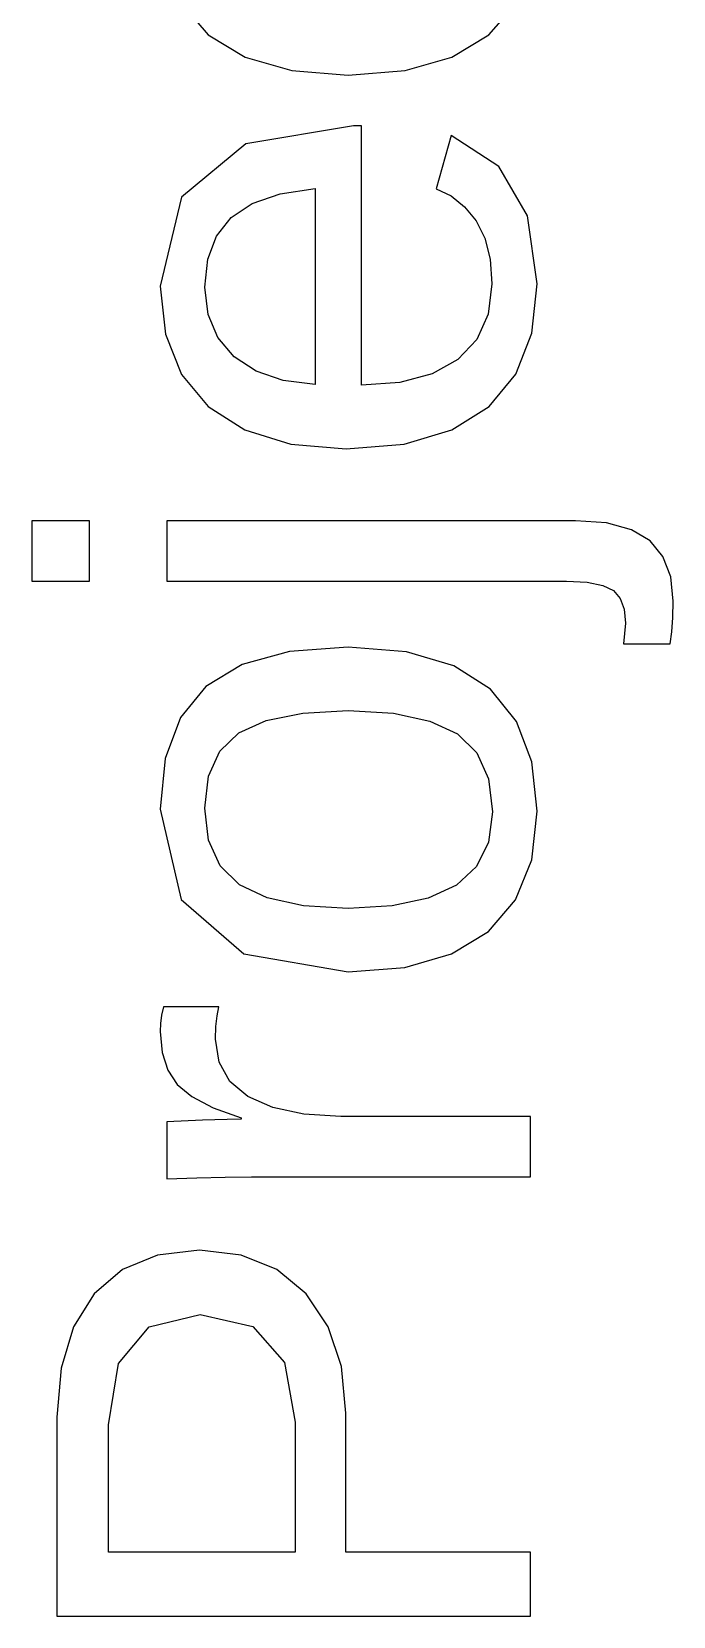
# Model space of a CAD drawing. Header units: metres. Extents: x -108.8 to -18, y -35.5 to 35.7.
# Drawn here: x -68.93 to -61.17, y -22.99 to -3.79 of the extents above; entities that cross this region are included whole.
import ezdxf

# ---------------------------------------------------------------- set-up
doc = ezdxf.new("R2010")
doc.units = ezdxf.units.M

msp = doc.modelspace()

# ---------------------------------------------------------------- linework, layer by layer
for p, q in [((-67.1205, -3.4583), (-66.7961, -3.83083)), ((-63.3988, -3.83287), (-63.0744, -3.46011)), ((-66.7961, -3.83083), (-66.3483, -4.10207)), ((-63.8474, -4.10297), (-63.3988, -3.83287)), ((-66.3483, -4.10207), (-65.7835, -4.2648)), ((-64.415, -4.26503), (-63.8474, -4.10297)), ((-65.7835, -4.2648), (-65.1015, -4.31905)), ((-65.1015, -4.31905), (-64.415, -4.26503)), ((-65.0405, -4.93492), (-66.3402, -5.15057)), ((-64.9429, -4.93492), (-65.0405, -4.93492)), ((-64.9429, -8.07605), (-64.9429, -4.93492)), ((-66.3402, -5.15057), (-67.12, -5.79752)), ((-63.8565, -5.05295), (-64.0396, -5.69579)), ((-63.2778, -5.42772), (-63.8565, -5.05295)), ((-62.9306, -6.02583), (-63.2778, -5.42772)), ((-65.9263, -5.75822), (-65.5043, -5.69177)), ((-65.5043, -5.69177), (-65.5043, -8.06789)), ((-64.0396, -5.69579), (-63.8556, -5.78419)), ((-67.12, -5.79752), (-67.38, -6.87575)), ((-66.5195, -6.04576), (-66.2647, -5.87622)), ((-66.2647, -5.87622), (-65.9263, -5.75822)), ((-63.8556, -5.78419), (-63.6942, -5.91373)), ((-63.6942, -5.91373), (-63.5554, -6.08441)), ((-66.6969, -6.26953), (-66.5195, -6.04576)), ((-63.5554, -6.08441), (-63.4491, -6.29663)), ((-62.8149, -6.84724), (-62.9306, -6.02583)), ((-66.8034, -6.55025), (-66.6969, -6.26953)), ((-63.4491, -6.29663), (-63.3854, -6.55092)), ((-66.8388, -6.88792), (-66.8034, -6.55025)), ((-63.3854, -6.55092), (-63.3641, -6.84724)), ((-67.38, -6.87575), (-67.3153, -7.45915)), ((-66.7993, -7.21864), (-66.8388, -6.88792)), ((-63.3641, -6.84724), (-63.4098, -7.21663)), ((-62.8795, -7.44649), (-62.8149, -6.84724)), ((-66.6806, -7.50009), (-66.7993, -7.21864)), ((-63.4098, -7.21663), (-63.5468, -7.5218)), ((-67.3153, -7.45915), (-67.1214, -7.94537)), ((-63.0735, -7.9422), (-62.8795, -7.44649)), ((-66.4828, -7.73224), (-66.6806, -7.50009)), ((-63.5468, -7.5218), (-63.7751, -7.76279)), ((-66.2159, -7.90785), (-66.4828, -7.73224)), ((-63.7751, -7.76279), (-64.0875, -7.93681)), ((-67.1214, -7.94537), (-66.7982, -8.33441)), ((-65.8897, -8.01974), (-66.2159, -7.90785)), ((-65.5043, -8.06789), (-65.8897, -8.01974)), ((-64.4768, -8.04124), (-64.9429, -8.07605)), ((-64.0875, -7.93681), (-64.4768, -8.04124)), ((-63.3967, -8.33441), (-63.0735, -7.9422)), ((-66.7982, -8.33441), (-66.3538, -8.61807)), ((-63.8474, -8.61807), (-63.3967, -8.33441)), ((-66.3538, -8.61807), (-65.7964, -8.78827)), ((-64.4238, -8.78827), (-63.8474, -8.61807)), ((-65.7964, -8.78827), (-65.1259, -8.845)), ((-65.1259, -8.845), (-64.4238, -8.78827)), ((-68.2344, -9.71721), (-68.9343, -9.71721)), ((-68.9343, -9.71721), (-68.9343, -10.4496)), ((-68.2344, -10.4496), (-68.2344, -9.71721)), ((-62.351, -9.71721), (-67.2986, -9.71721)), ((-67.2986, -9.71721), (-67.2986, -10.4496)), ((-61.974, -9.74434), (-62.351, -9.71721)), ((-61.6729, -9.82571), (-61.974, -9.74434)), ((-61.4478, -9.96135), (-61.6729, -9.82571)), ((-61.2918, -10.1512), (-61.4478, -9.96135)), ((-61.1983, -10.3954), (-61.2918, -10.1512)), ((-68.9343, -10.4496), (-68.2344, -10.4496)), ((-67.2986, -10.4496), (-62.4609, -10.4496)), ((-62.4609, -10.4496), (-62.2096, -10.4623)), ((-62.2096, -10.4623), (-62.0197, -10.5003)), ((-62.0197, -10.5003), (-61.8913, -10.5636)), ((-61.1671, -10.6937), (-61.1983, -10.3954)), ((-61.8913, -10.5636), (-61.8099, -10.658)), ((-61.8099, -10.658), (-61.7611, -10.7896)), ((-61.1711, -10.8904), (-61.1671, -10.6937)), ((-61.7611, -10.7896), (-61.7448, -10.9582)), ((-61.1833, -11.0627), (-61.1711, -10.8904)), ((-61.7448, -10.9582), (-61.7692, -11.2105)), ((-61.2037, -11.2105), (-61.1833, -11.0627)), ((-65.812, -11.3015), (-66.3863, -11.4602)), ((-65.1015, -11.2486), (-65.812, -11.3015)), ((-64.3967, -11.3051), (-65.1015, -11.2486)), ((-63.823, -11.4746), (-64.3967, -11.3051)), ((-61.7692, -11.2105), (-61.2037, -11.2105)), ((-66.3863, -11.4602), (-66.8246, -11.7247)), ((-63.3805, -11.7572), (-63.823, -11.4746)), ((-66.8246, -11.7247), (-67.1331, -12.1013)), ((-63.0663, -12.1474), (-63.3805, -11.7572)), ((-66.0952, -12.1379), (-65.6537, -12.0477)), ((-65.6537, -12.0477), (-65.1015, -12.0176)), ((-65.1015, -12.0176), (-64.5549, -12.049)), ((-64.5549, -12.049), (-64.1142, -12.1433)), ((-67.1331, -12.1013), (-67.3183, -12.5963)), ((-66.4259, -12.2882), (-66.0952, -12.1379)), ((-64.1142, -12.1433), (-63.7792, -12.3004)), ((-62.8777, -12.6397), (-63.0663, -12.1474)), ((-66.6553, -12.5095), (-66.4259, -12.2882)), ((-63.7792, -12.3004), (-63.5441, -12.5307)), ((-67.3183, -12.5963), (-67.38, -13.2097)), ((-66.793, -12.8126), (-66.6553, -12.5095)), ((-63.5441, -12.5307), (-63.403, -12.8447)), ((-62.8149, -13.2341), (-62.8777, -12.6397)), ((-66.8388, -13.1976), (-66.793, -12.8126)), ((-63.403, -12.8447), (-63.356, -13.2423)), ((-67.38, -13.2097), (-67.1268, -14.306)), ((-66.7921, -13.5866), (-66.8388, -13.1976)), ((-63.356, -13.2423), (-63.4046, -13.6105)), ((-62.8802, -13.8246), (-62.8149, -13.2341)), ((-66.6517, -13.8965), (-66.7921, -13.5866)), ((-63.4046, -13.6105), (-63.5504, -13.9069)), ((-66.4177, -14.1272), (-66.6517, -13.8965)), ((-63.5504, -13.9069), (-63.7934, -14.1313)), ((-63.0762, -14.3101), (-62.8802, -13.8246)), ((-66.0843, -14.2866), (-66.4177, -14.1272)), ((-63.7934, -14.1313), (-64.1332, -14.2884)), ((-67.1268, -14.306), (-66.3673, -14.9638)), ((-65.6456, -14.3822), (-66.0843, -14.2866)), ((-65.1015, -14.4141), (-65.6456, -14.3822)), ((-64.5692, -14.3827), (-65.1015, -14.4141)), ((-64.1332, -14.2884), (-64.5692, -14.3827)), ((-63.4028, -14.6908), (-63.0762, -14.3101)), ((-63.8529, -14.9643), (-63.4028, -14.6908)), ((-66.3673, -14.9638), (-65.1015, -15.1831)), ((-64.4191, -15.1284), (-63.8529, -14.9643)), ((-65.1015, -15.1831), (-64.4191, -15.1284)), ((-67.3619, -15.7064), (-67.3755, -15.8054)), ((-67.3393, -15.6064), (-67.3619, -15.7064)), ((-66.668, -15.6064), (-67.3393, -15.6064)), ((-66.7041, -15.8452), (-66.6906, -15.715)), ((-66.6906, -15.715), (-66.668, -15.6064)), ((-67.3755, -15.8054), (-67.38, -15.9035)), ((-67.38, -15.9035), (-67.3569, -16.1594)), ((-66.7086, -15.997), (-66.7041, -15.8452)), ((-66.665, -16.2769), (-66.7086, -15.997)), ((-67.3569, -16.1594), (-67.2878, -16.3737)), ((-66.5341, -16.5088), (-66.665, -16.2769)), ((-67.2878, -16.3737), (-67.1725, -16.5464)), ((-67.1725, -16.5464), (-66.9944, -16.6924)), ((-66.9944, -16.6924), (-66.7367, -16.8267)), ((-66.316, -16.6928), (-66.5341, -16.5088)), ((-66.0165, -16.8262), (-66.316, -16.6928)), ((-66.7367, -16.8267), (-66.3995, -16.9492)), ((-65.6415, -16.9062), (-66.0165, -16.8262)), ((-66.866, -16.9799), (-67.2986, -16.998)), ((-67.2986, -16.998), (-67.2986, -17.6896)), ((-66.5663, -16.969), (-66.866, -16.9799)), ((-66.3995, -16.9654), (-66.5663, -16.969)), ((-66.3995, -16.9492), (-66.3995, -16.9654)), ((-65.191, -16.9328), (-65.6415, -16.9062)), ((-62.8963, -16.9328), (-65.191, -16.9328)), ((-62.8963, -17.6653), (-62.8963, -16.9328)), ((-67.2986, -17.6896), (-66.9352, -17.6761)), ((-66.9352, -17.6761), (-66.5934, -17.668)), ((-66.5934, -17.668), (-66.2733, -17.6653)), ((-66.2733, -17.6653), (-62.8963, -17.6653)), ((-67.4107, -18.6113), (-67.8352, -18.7876)), ((-66.9039, -18.5525), (-67.4107, -18.6113)), ((-66.3985, -18.6115), (-66.9039, -18.5525)), ((-65.9673, -18.7885), (-66.3985, -18.6115)), ((-67.8352, -18.7876), (-68.1774, -19.0815)), ((-65.6101, -19.0835), (-65.9673, -18.7885)), ((-68.1774, -19.0815), (-68.4284, -19.4825)), ((-65.3434, -19.4798), (-65.6101, -19.0835)), ((-67.5129, -19.482), (-66.8958, -19.3337)), ((-66.8958, -19.3337), (-66.2561, -19.4784)), ((-68.4284, -19.4825), (-68.5789, -19.9802)), ((-67.8832, -19.9269), (-67.5129, -19.482)), ((-66.2561, -19.4784), (-65.8723, -19.9124)), ((-65.1833, -19.9606), (-65.3434, -19.4798)), ((-68.0066, -20.6683), (-67.8832, -19.9269)), ((-65.8723, -19.9124), (-65.7444, -20.6357)), ((-65.13, -20.5259), (-65.1833, -19.9606)), ((-68.5789, -19.9802), (-68.6291, -20.5747)), ((-65.13, -22.2103), (-65.13, -20.5259)), ((-68.6291, -20.5747), (-68.6291, -22.9874)), ((-68.0066, -22.2103), (-68.0066, -20.6683)), ((-65.7444, -20.6357), (-65.7444, -22.2103)), ((-65.7444, -22.2103), (-68.0066, -22.2103)), ((-62.8963, -22.2103), (-65.13, -22.2103)), ((-62.8963, -22.9874), (-62.8963, -22.2103)), ((-68.6291, -22.9874), (-62.8963, -22.9874))]:
    msp.add_line(p, q)

doc.saveas('drawing.dxf')
